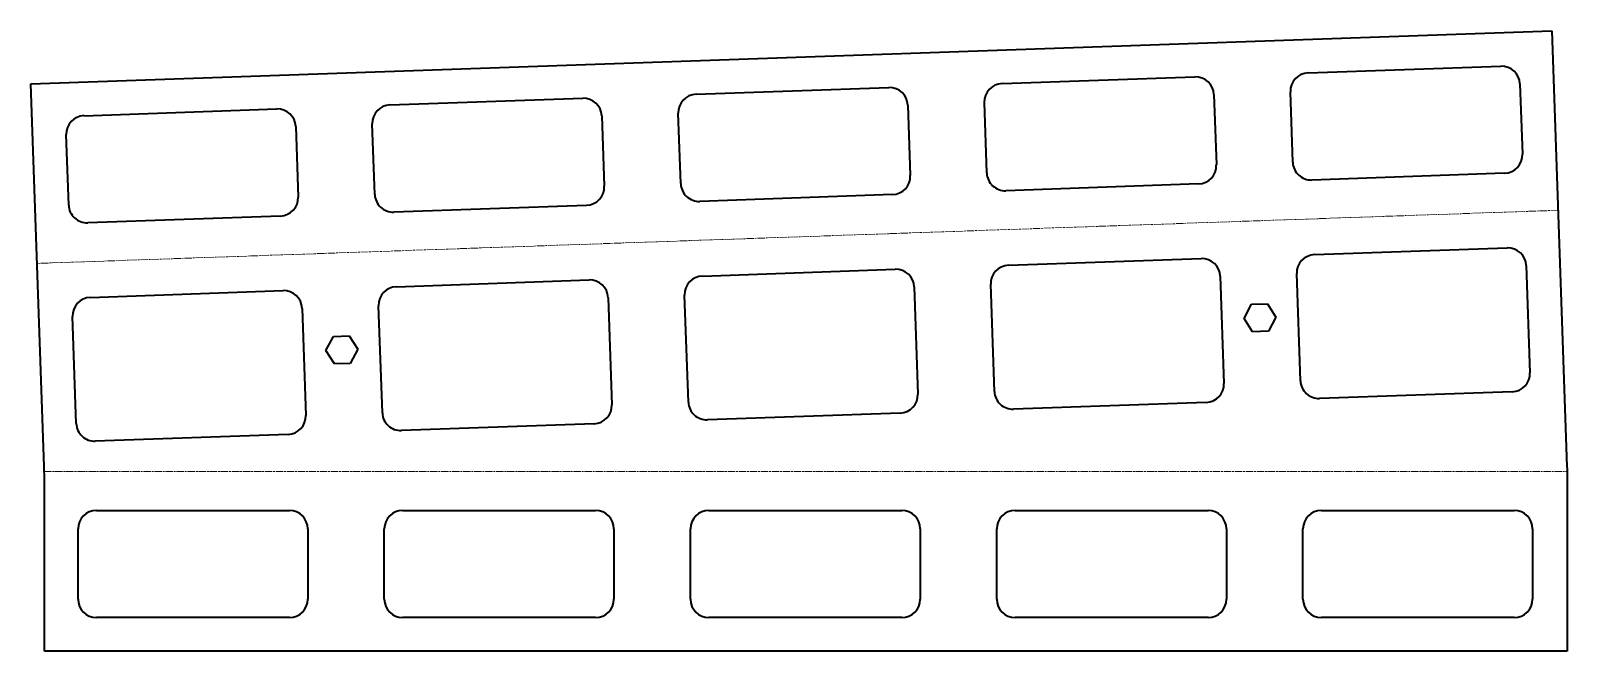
# Model space of a CAD drawing. Header units: millimetres. Extents: x 0 to 502, y 0 to 203.
import ezdxf

# ---------------------------------------------------------------- set-up
doc = ezdxf.new("R2010")
doc.units = ezdxf.units.MM
doc.linetypes.add('Chain', pattern=[13.68, 9.12, -1.14, 2.28, -1.14])
doc.layers.add('SIMUMAK Bend Centerline (ISO)', color=7, linetype='Chain', lineweight=9)
doc.layers.add('SIMUMAK Visible (ISO)', color=7, linetype='Continuous', lineweight=35)

# ---------------------------------------------------------------- blocks, each defined once
blk = doc.blocks.new('SIL-026-CST-01_Sheet_SIL-026-CST-01 (Desplegada)~2')
at = {"layer": 'SIMUMAK Bend Centerline (ISO)', "ltscale": 0.263158}
for p, q in [((247.86, 42.69), (-248.84, 25.34)), ((-246.47, -42.65), (250.83, -42.65))]:
    blk.add_line(p, q, dxfattribs=at)
at = {"layer": 'SIMUMAK Visible (ISO)'}
for p, q in [((-250.89, 84), (245.81, 101.35)), ((245.81, 101.35), (250.78, -40.96)), ((66.31, 84.07), (129.27, 86.27)), ((166.24, 87.56), (229.21, 89.76)), ((-246.52, -40.96), (-250.89, 84)), ((-33.63, 80.58), (29.33, 82.78)), ((135.47, 80.49), (136.28, 57.5)), ((161.26, 58.37), (160.46, 81.36)), ((235.41, 83.98), (236.21, 60.99)), ((-233.51, 73.6), (-170.55, 75.8)), ((-133.57, 77.09), (-70.61, 79.29)), ((35.53, 77), (36.34, 54.01)), ((61.32, 54.88), (60.52, 77.87)), ((-138.56, 47.9), (-139.36, 70.89)), ((-64.41, 73.51), (-63.6, 50.52)), ((-38.62, 51.39), (-39.42, 74.38)), ((-238.5, 44.41), (-239.3, 67.4)), ((-164.34, 70.02), (-163.54, 47.03)), ((130.49, 51.29), (67.53, 49.09)), ((230.43, 54.78), (167.47, 52.58)), ((30.55, 47.8), (-32.41, 45.6)), ((-169.33, 40.82), (-232.29, 38.62)), ((-69.39, 44.31), (-132.35, 42.11)), ((168.32, 28.21), (231.28, 30.41)), ((68.38, 24.72), (131.34, 26.92)), ((-31.56, 21.23), (31.4, 23.43)), ((137.55, 21.13), (138.77, -13.85)), ((163.75, -12.98), (162.53, 22)), ((237.48, 24.62), (238.71, -10.36)), ((-231.44, 14.25), (-168.48, 16.45)), ((-131.5, 17.74), (-68.54, 19.94)), ((37.61, 17.64), (38.83, -17.34)), ((63.81, -16.47), (62.59, 18.51)), ((-162.27, 10.66), (-161.05, -24.32)), ((-136.07, -23.45), (-137.29, 11.53)), ((-62.33, 14.15), (-61.11, -20.83)), ((-36.13, -19.96), (-37.35, 15.02)), ((145.33, 7.39), (147.77, 11.98)), ((147.77, 11.98), (152.97, 12.16)), ((152.97, 12.16), (155.72, 7.75)), ((-236, -26.94), (-237.23, 8.04)), ((148.09, 2.99), (145.33, 7.39)), ((155.72, 7.75), (153.28, 3.17)), ((-154.48, -3.08), (-152.04, 1.51)), ((-152.04, 1.51), (-146.85, 1.69)), ((-146.85, 1.69), (-144.1, -2.72)), ((153.28, 3.17), (148.09, 2.99)), ((-151.73, -7.48), (-154.48, -3.08)), ((-144.1, -2.72), (-146.54, -7.3)), ((-146.54, -7.3), (-151.73, -7.48)), ((132.98, -20.06), (70.02, -22.25)), ((232.92, -16.57), (169.96, -18.76)), ((33.04, -23.55), (-29.92, -25.74)), ((-66.9, -27.04), (-129.86, -29.23)), ((-166.84, -30.53), (-229.8, -32.72)), ((-246.42, -101.35), (-246.42, -44.35)), ((250.89, -44.35), (250.89, -101.35)), ((-229.42, -55.35), (-166.42, -55.35)), ((-129.42, -55.35), (-66.42, -55.35)), ((-29.42, -55.35), (33.58, -55.35)), ((70.58, -55.35), (133.58, -55.35)), ((170.58, -55.35), (233.58, -55.35)), ((-235.42, -84.35), (-235.42, -61.35)), ((-160.42, -61.35), (-160.42, -84.35)), ((-135.42, -84.35), (-135.42, -61.35)), ((-60.42, -61.35), (-60.42, -84.35)), ((-35.42, -84.35), (-35.42, -61.35)), ((39.58, -61.35), (39.58, -84.35)), ((64.58, -84.35), (64.58, -61.35)), ((139.58, -61.35), (139.58, -84.35)), ((164.58, -84.35), (164.58, -61.35)), ((239.58, -61.35), (239.58, -84.35)), ((-166.42, -90.35), (-229.42, -90.35)), ((-66.42, -90.35), (-129.42, -90.35)), ((33.58, -90.35), (-29.42, -90.35)), ((133.58, -90.35), (70.58, -90.35)), ((233.58, -90.35), (170.58, -90.35)), ((250.89, -101.35), (-246.42, -101.35))]:
    blk.add_line(p, q, dxfattribs=at)
for centre, start, end in [((129.48, 80.28), 2, 92), ((166.45, 81.57), 92, 182), ((229.42, 83.77), 2, 92), ((-33.42, 74.59), 92, 182), ((29.54, 76.79), 2, 92), ((66.51, 78.08), 92, 182), ((-170.34, 69.81), 2, 92), ((-133.36, 71.1), 92, 182), ((-70.4, 73.3), 2, 92), ((-233.3, 67.61), 92, 182), ((230.22, 60.78), 272, 2), ((130.28, 57.29), 272, 2), ((167.26, 58.58), 182, 272), ((-69.6, 50.31), 272, 2), ((-32.62, 51.6), 182, 272), ((30.34, 53.8), 272, 2), ((67.32, 55.09), 182, 272), ((-169.54, 46.82), 272, 2), ((-132.56, 48.11), 182, 272), ((-232.5, 44.62), 182, 272), ((231.49, 24.41), 2, 92), ((131.55, 20.92), 2, 92), ((168.53, 22.21), 92, 182), ((-31.35, 15.23), 92, 182), ((31.61, 17.43), 2, 92), ((68.59, 18.72), 92, 182), ((-168.27, 10.45), 2, 92), ((-131.29, 11.74), 92, 182), ((-68.33, 13.94), 2, 92), ((-231.23, 8.25), 92, 182), ((132.77, -14.06), 272, 2), ((169.75, -12.77), 182, 272), ((232.71, -10.57), 272, 2), ((-30.13, -19.75), 182, 272), ((32.83, -17.55), 272, 2), ((69.81, -16.26), 182, 272), ((-167.05, -24.53), 272, 2), ((-130.07, -23.24), 182, 272), ((-67.11, -21.04), 272, 2), ((-230.01, -26.73), 182, 272), ((-229.42, -61.35), 90, 180), ((-166.42, -61.35), 360, 90), ((-129.42, -61.35), 90, 180), ((-66.42, -61.35), 0, 90), ((-29.42, -61.35), 90, 180), ((33.58, -61.35), 0, 90), ((70.58, -61.35), 90, 180), ((133.58, -61.35), 360, 90), ((170.58, -61.35), 90, 180), ((233.58, -61.35), 360, 90), ((-229.42, -84.35), 180, 270), ((-166.42, -84.35), 270, 0), ((-129.42, -84.35), 180, 270), ((-66.42, -84.35), 270, 360), ((-29.42, -84.35), 180, 270), ((33.58, -84.35), 270, 360), ((70.58, -84.35), 180, 270), ((133.58, -84.35), 270, 360), ((170.58, -84.35), 180, 270), ((233.58, -84.35), 270, 0)]:
    blk.add_arc(centre, 6, start, end, dxfattribs=at)
for points in [[(-246.42, -44.35), (-246.45, -43.22), (-246.49, -42.09), (-246.52, -40.96)], [(250.78, -40.96), (250.82, -42.09), (250.85, -43.22), (250.89, -44.35)]]:
    blk.add_open_spline(points, degree=3, dxfattribs=at)

msp = doc.modelspace()

# ---------------------------------------------------------------- block references
msp.add_blockref('SIL-026-CST-01_Sheet_SIL-026-CST-01 (Desplegada)~2', (250.89, 101.35))

doc.saveas('drawing.dxf')
